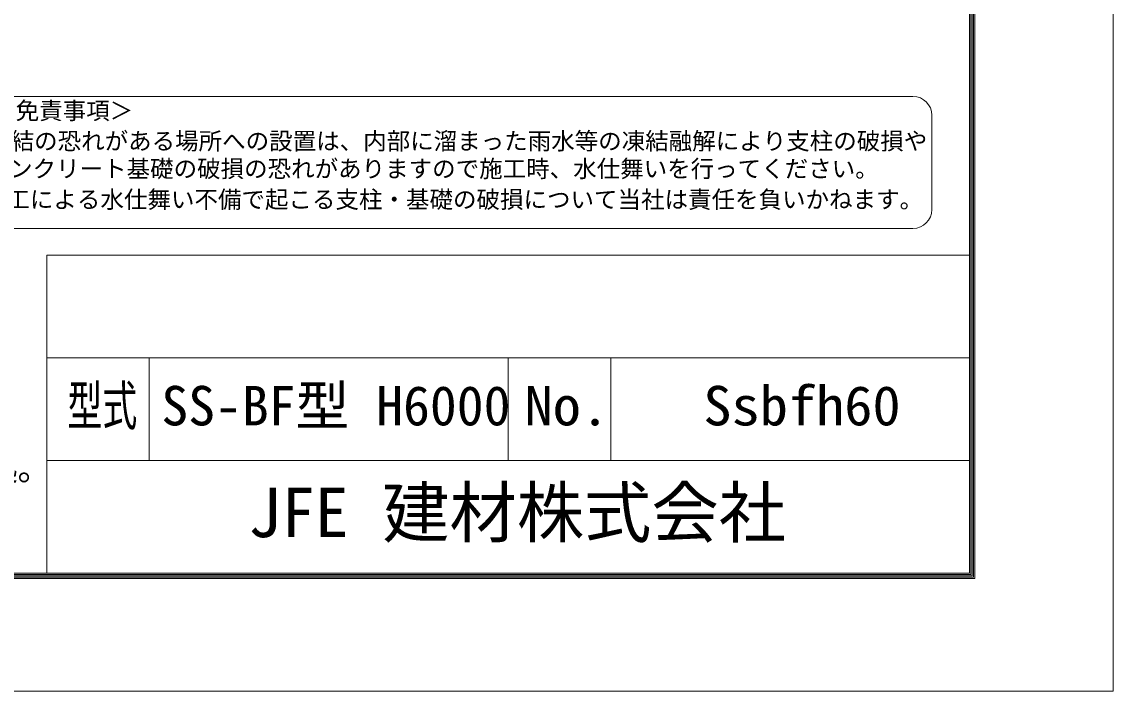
# Model space of a CAD drawing. Units: millimetres at full size; details may follow other scales. Extents: x -10500 to 10500, y -7425 to 7425.
# Drawn here: x 5179 to 10500, y -7425 to -4162 of the extents above; entities that cross this region are included whole.
import ezdxf
from ezdxf.enums import TextEntityAlignment as Align

# ---------------------------------------------------------------- set-up
doc = ezdxf.new("R2010")
doc.units = ezdxf.units.MM
doc.header["$LTSCALE"] = 30
doc.layers.add('0-6_D-TTL-TXT', color=7, linetype='Continuous', lineweight=13)
doc.layers.add('0-C_D-TTL', color=7, linetype='Continuous', lineweight=18)
doc.styles.add('ＭＳ ゴシック', font='')
doc.styles.get('ＭＳ ゴシック').set_extended_font_data('MS Gothic')

msp = doc.modelspace()

# ---------------------------------------------------------------- linework, layer by layer
at = {"layer": '0-6_D-TTL-TXT', "color": 2}
for p, q in [((9523.96, -4525.83), (5027.47, -4525.83)), ((9615.89, -5077.42), (9615.89, -4617.76)), ((5027.47, -5169.36), (9523.96, -5169.36))]:
    msp.add_line(p, q, dxfattribs=at)
for centre, start, end in [((9523.96, -4617.76), 0, 90), ((9523.96, -5077.42), 270, 0)]:
    msp.add_arc(centre, 91.93, start, end, dxfattribs=at)
at = {"layer": '0-C_D-TTL'}
for p, q in [((5300, -5300), (5300, -6850)), ((5300, -5300), (9800, -5300)), ((5300, -5800), (9800, -5800)), ((5800, -5800), (5800, -6300)), ((7550, -5800), (7550, -6300)), ((8050, -5800), (8050, -6300)), ((5300, -6300), (9800, -6300))]:
    msp.add_line(p, q, dxfattribs=at)
at = {"layer": '0-C_D-TTL', "color": 2}
msp.add_lwpolyline([(-10500, 7425), (10500, 7425), (10500, -7425), (-10500, -7425)], close=True, dxfattribs=at)
at = {"layer": '0-C_D-TTL'}
for points in [[(-9825, 6875), (9825, 6875), (9825, -6875), (-9825, -6875)], [(-9818.75, 6868.75), (9818.75, 6868.75), (9818.75, -6868.75), (-9818.75, -6868.75)], [(-9812.5, 6862.5), (9812.5, 6862.5), (9812.5, -6862.5), (-9812.5, -6862.5)], [(-9806.25, 6856.25), (9806.25, 6856.25), (9806.25, -6856.25), (-9806.25, -6856.25)], [(-9800, 6850), (9800, 6850), (9800, -6850), (-9800, -6850)]]:
    msp.add_lwpolyline(points, close=True, dxfattribs=at)

# ---------------------------------------------------------------- texts
at = {"layer": '0-6_D-TTL-TXT', "style": 'ＭＳ ゴシック'}
for s, height, p in [('＜免責事項＞ \u3000\u3000', 84.02, (5034.28, -4662.22)), ('凍結の恐れがある場所への設置は、内部に溜まった雨水等の凍結融解により支柱の破損や', 84.02, (5009.42, -4810.22)), ('コンクリート基礎の破損の恐れがありますので施工時、水仕舞いを行ってください。', 84.02, (5001.86, -4945.22)), ('施工による水仕舞い不備で起こる支柱・基礎の破損について当社は責任を負いかねます。 ', 84.02, (4989, -5095.06)), ('SS-BF型 H6000', 192.4, (5859, -6187.01)), ('（設計条件）風荷重：昭和57年改正 建築基準法・同施行令に基づく風圧力に準拠。', 120.3, (-831.12, -6434.01)), ('JFE 建材株式会社', 240.6, (6280.95, -6746.26))]:
    msp.add_text(s, height=height, dxfattribs=at).set_placement(p, align=Align.BOTTOM_LEFT)
for s, width, p in [('型式', 0.65, (5400.67, -6187.01)), ('No.', 1.05, (7630, -6187.01)), ('Ssbfh60', 1.05, (8501.67, -6187.01))]:
    msp.add_text(s, height=192.4, dxfattribs=dict(at, width=width)).set_placement(p, align=Align.BOTTOM_LEFT)

doc.saveas('drawing.dxf')
